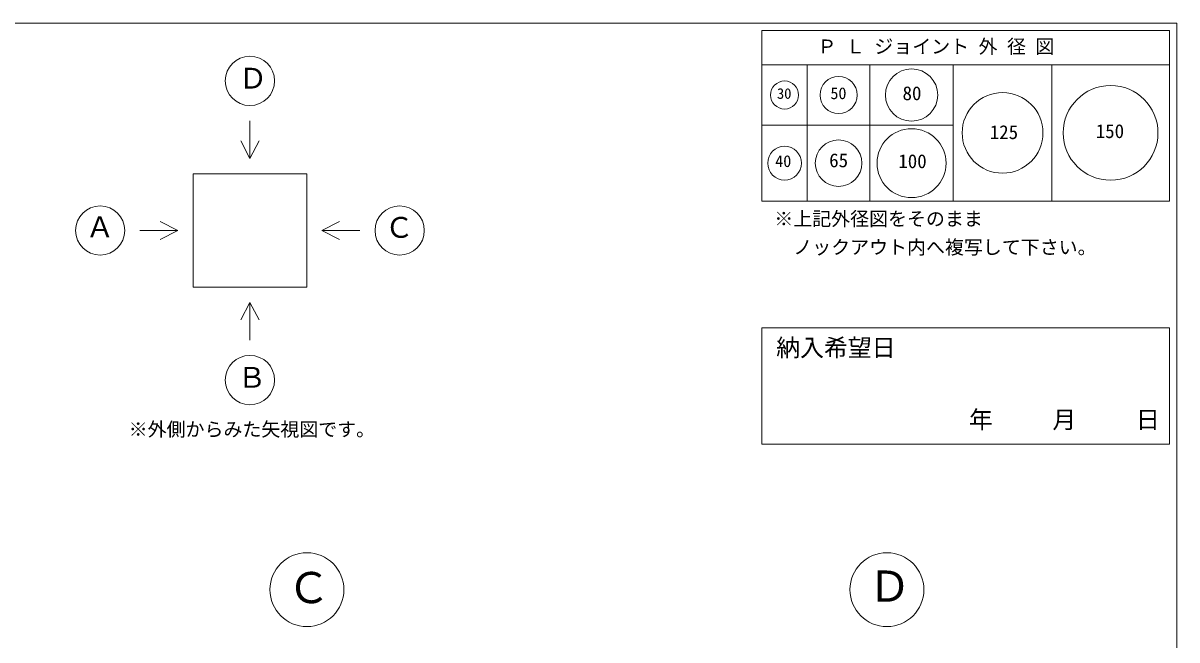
# Model space of a CAD drawing. Units: millimetres, scale not verified. Extents: x -4890 to 18490, y -2304 to 2303.
# Drawn here: x 1846 to 4890, y 674 to 2303 of the extents above; entities that cross this region are included whole.
import ezdxf
from ezdxf.enums import TextEntityAlignment as Align

# ---------------------------------------------------------------- set-up
doc = ezdxf.new("R2010")
doc.units = ezdxf.units.MM
doc.header["$LTSCALE"] = 10
for name, color, linetype, lineweight in [('0-2_waku', 7, 'Continuous', 18), ('0-3_gaikei', 7, 'Continuous', 18), ('0-7_hole', 7, 'Continuous', 18), ('0-D_文字１', 7, 'Continuous', 18)]:
    doc.layers.add(name, color=color, linetype=linetype, lineweight=lineweight)
doc.styles.add('ＭＳ ゴシック', font='')
doc.styles.get('ＭＳ ゴシック').set_extended_font_data('MS Gothic')

msp = doc.modelspace()

# ---------------------------------------------------------------- linework, layer by layer
at = {"layer": '0-2_waku'}
for p, q in [((-1230, 2303.35), (4890, 2303.35)), ((3795, 2283.35), (3795, 1833.35)), ((3795, 2283.35), (4870, 2283.35)), ((3795, 2283.35), (4870, 2283.35)), ((3795, 2283.35), (4870, 2283.35)), ((3795, 2283.35), (3795, 1833.35)), ((3795, 2283.35), (4870, 2283.35)), ((3795, 2283.35), (4870, 2283.35)), ((3795, 2283.35), (4870, 2283.35)), ((4870, 2283.35), (4870, 1833.35)), ((4870, 2283.35), (4870, 1833.35)), ((4890, 2303.35), (4890, -1971.65)), ((4890, 2303.35), (4890, -1971.65)), ((3795, 2193.35), (4870, 2193.35)), ((3915, 2193.35), (3915, 1833.35)), ((4080, 2193.35), (4080, 1833.35)), ((4300, 2193.35), (4300, 1833.35)), ((4560, 2193.35), (4560, 1833.35)), ((3795, 2033.35), (4300, 2033.35)), ((3795, 1833.35), (4870, 1833.35)), ((3795, 1833.35), (4870, 1833.35)), ((3795, 1498.06), (3795, 1191.35)), ((3795, 1498.06), (4870, 1498.06)), ((4870, 1498.06), (4870, 1191.35)), ((3795, 1191.35), (4870, 1191.35))]:
    msp.add_line(p, q, dxfattribs=at)
at = {"layer": '0-3_gaikei'}
for p, q in [((2444.61, 2045.57), (2444.61, 1945.57)), ((2444.61, 1945.57), (2420.48, 1991.95)), ((2444.61, 1945.57), (2468.73, 1991.95)), ((2294.61, 1905.57), (2594.61, 1905.57)), ((2294.61, 1905.57), (2294.61, 1605.57)), ((2594.61, 1905.57), (2594.61, 1605.57)), ((2254.61, 1755.57), (2208.23, 1779.7)), ((2634.61, 1755.57), (2680.98, 1779.7)), ((2154.61, 1755.57), (2254.61, 1755.57)), ((2254.61, 1755.57), (2208.23, 1731.44)), ((2294.61, 1605.57), (2594.61, 1605.57)), ((2444.61, 1565.57), (2420.48, 1519.19)), ((2444.61, 1565.57), (2468.73, 1519.19)), ((2444.61, 1465.57), (2444.61, 1565.57))]:
    msp.add_line(p, q, dxfattribs=at)
msp.add_lwpolyline([(2734.61, 1755.57), (2634.61, 1755.57), (2680.98, 1731.44)], dxfattribs=at)
for centre, radius in [((2444.61, 2150.57), 65), ((2049.61, 1755.57), 65), ((2839.61, 1755.57), 65), ((2444.61, 1360.57), 65), ((2595, 807.1), 97.5), ((4125, 807.1), 97.5)]:
    msp.add_circle(centre, radius, dxfattribs=at)
at = {"layer": '0-7_hole'}
for centre, radius in [((3997.5, 2113.35), 49), ((4190, 2113.35), 69), ((3855, 2113.35), 37), ((4715, 2013.35), 125), ((4430, 2013.35), 106.5), ((4190, 1933.35), 91), ((3997.5, 1933.35), 61.5), ((3855, 1933.35), 44.5)]:
    msp.add_circle(centre, radius, dxfattribs=at)

# ---------------------------------------------------------------- texts
at = {"layer": '0-7_hole', "style": 'ＭＳ ゴシック'}
for s, height, p in [('30', 28.04, (3834.95, 2094.81)), ('50', 31.16, (3975.91, 2093.01)), ('80', 36.66, (4166.18, 2088.66)), ('125', 36.66, (4396.28, 1985.93)), ('150', 36.66, (4675.81, 1988.58)), ('40', 31.16, (3830.27, 1913.75)), ('65', 36.66, (3972.72, 1911.62)), ('100', 36.66, (4155.05, 1909.17))]:
    msp.add_text(s, height=height, dxfattribs=at).set_placement(p, align=Align.BOTTOM_LEFT)
at = {"layer": '0-D_文字１', "style": 'ＭＳ ゴシック'}
for s, height, p in [('Ｐ Ｌ ジョイント 外 径 図', 36.66, (3941.92, 2212.17)), ('Ｄ', 54.99, (2415.04, 2113.7)), ('※上記外径図をそのまま', 36.66, (3827.95, 1757.15)), ('Ａ', 54.99, (2011.35, 1721.18)), ('Ｃ', 54.99, (2800.86, 1719.75)), ('\u3000ノックアウト内へ複写して下さい。', 36.66, (3827.95, 1682.15)), ('納入希望日', 46.19, (3832.85, 1409.17)), ('Ｂ', 54.99, (2412.31, 1323.7)), ('\u3000\u3000\u3000年     月     日', 46.19, (4152.51, 1219.29)), ('※外側からみた矢視図です。', 36.66, (2124.81, 1201.2)), ('Ｃ', 82.48, (2542.99, 746.62)), ('Ｄ', 82.48, (4075.8, 750.34))]:
    msp.add_text(s, height=height, dxfattribs=at).set_placement(p, align=Align.BOTTOM_LEFT)

doc.saveas('drawing.dxf')
